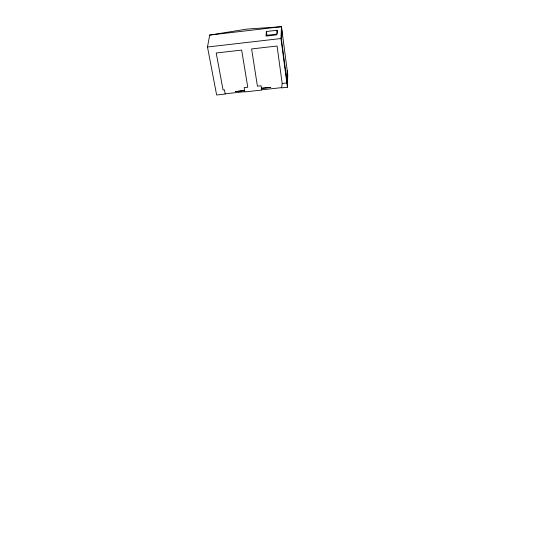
<?xml version="1.0" encoding="UTF-8"?>
<svg xmlns="http://www.w3.org/2000/svg" width="534" height="534" viewBox="0 0 534 534"><rect width="100%" height="100%" fill="white"/><g stroke="black" fill="none" stroke-linecap="round" stroke-linejoin="round"><path stroke-width="0.8" d="M287.405 87.256L287.773 74.773L281.478 26.7L247.149 29.063L209.695 35.077L207.486 47.005L216.637 94.992L225.214 94.057L224.434 89.805L223.052 89.959L216.223 52.993L241.662 50.083L247.776 87.242L244.131 87.643L244.579 90.333L235.28 91.661L244.632 90.64L244.846 91.908L261.72 90.066L261.066 85.787L257.428 86.181L251.601 48.941L277.073 46.024L282.179 83.464L281.672 87.883L287.405 87.256L280.951 38.535L281.478 26.7L209.695 35.077M287.219 70.521L286.831 82.95L282.179 83.464M281.979 30.511L281.558 40.204L286.905 80.654M277.053 30.251L276.806 34.83L266.032 36.078L266.373 31.493L277.053 30.251L277.46 33.308M276.745 34.163L266.92 35.304L266.373 31.493M207.486 47.005L280.951 38.535M261.353 88.15L270.811 87.429L261.4 88.464M225.168 93.81L244.806 91.661M261.687 89.819L281.638 87.636"/></g></svg>
